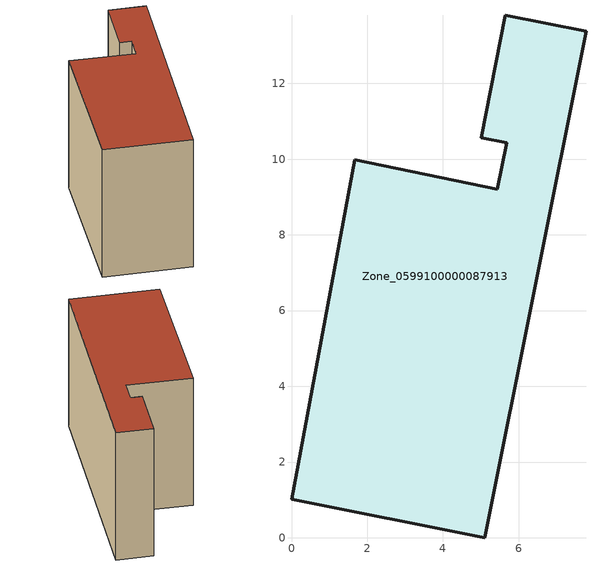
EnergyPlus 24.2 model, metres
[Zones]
Zone_0599100000087913
 floor ground (C_G): 0,1.02 1.67,9.98 5.44,9.2 5.68,10.44 5.01,10.57 5.65,13.8 7.78,13.38 5.1,0 z0
 wall outside (C_F): 1.67,9.98 0,1.02 5.1,0 7.78,13.38 5.65,13.8 5.01,10.57 5.68,10.44 5.44,9.2 1.67,9.98 z0:8.59
 roof outside (C_R): 5.68,10.44 5.44,9.2 1.67,9.98 0,1.02 5.1,0 7.78,13.38 5.65,13.8 5.01,10.57 z8.59
[BUILDING]
Pand.0599100000087913: North Axis=0; Terrain=City; Loads Convergence Tolerance Value=0.04; Temperature Convergence Tolerance Value=0.4; Solar Distribution=FullExterior; Maximum Number of Warmup Days=25; Minimum Number of Warmup Days=1
[Site:Location]
Rotterdam.The.Hague.AP_ZH_NLD Design_Conditions: Latitude=51.96; Longitude=4.45; Time Zone=1; Elevation=-4.5
[SITE:GROUNDTEMPERATURE:BUILDINGSURFACE]
18, 18, 18, 18, 18, 18, 18, 18, 18, 18, 18, 18
[MATERIAL] Thermal Absorptance=0.9; Solar Absorptance=0.7; Visible Absorptance=0.7
Name | Roughness | Thickness | Conductivity | Density | Specific Heat
G.TI.1975-1991 | MediumSmooth | 0.15 | 0.288461 | 540 | 1210
F.TI.1975-1991 | Rough | 0.3 | 0.230769 | 1920 | 840
R.TI.1975-1991 | MediumRough | 0.2 | 0.153846 | 1500 | 1000
[CONSTRUCTION]
C_G: G.TI.1975-1991
C_F: F.TI.1975-1991
C_R: R.TI.1975-1991
[ZONE]
Zone_0599100000087913: Type=1; Multiplier=1; Ceiling Height=Autocalculate; Volume=Autocalculate; Floor Area=autocalculate; Part of Total Floor Area=Yes
[ZONEINFILTRATION:DESIGNFLOWRATE]
Infil_Zone_0599100000087913: Zone or ZoneList or Space or SpaceList=Zone_0599100000087913; Schedule=AlwaysOn; Design Flow Rate Calculation Method=Flow/Area; Flow Rate per Floor Area=0.003; Constant Term Coefficient=1; Temperature Term Coefficient=0; Velocity Term Coefficient=0; Velocity Squared Term Coefficient=0
[HVACTEMPLATE:ZONE:IDEALLOADSAIRSYSTEM]
Zone_0599100000087913: Maximum Heating Supply Air Temperature=50; Minimum Cooling Supply Air Temperature=13; Maximum Heating Supply Air Humidity Ratio=0.0156; Minimum Cooling Supply Air Humidity Ratio=0.0077; Heating Limit=NoLimit; Cooling Limit=NoLimit; Dehumidification Control Type=ConstantSensibleHeatRatio; Cooling Sensible Heat Ratio=0.7; Dehumidification Setpoint=60; Humidification Control Type=None; Humidification Setpoint=30; Outdoor Air Method=None; Outdoor Air Flow Rate per Person=0.00944; Outdoor Air Flow Rate per Zone Floor Area=0; Outdoor Air Flow Rate per Zone=0; Demand Controlled Ventilation Type=None; Outdoor Air Economizer Type=NoEconomizer; Heat Recovery Type=None; Sensible Heat Recovery Effectiveness=0.7; Latent Heat Recovery Effectiveness=0.65
[ZONECONTROL:THERMOSTAT]
ThermostatControl_Zone_0599100000087913: Zone or ZoneList=Zone_0599100000087913; Control Type Schedule=DualSetpointControlType; Control 1=Thermostat_Zone_0599100000087913; Temperature Difference Between Cutout And Setpoint=0
[THERMOSTATSETPOINT:DUALSETPOINT]
Thermostat_Zone_0599100000087913: Heating Setpoint Temperature Schedule=HeatingSetpoint_Zone_0599100000087913; Cooling Setpoint Temperature Schedule=CoolingSetpoint_Zone_0599100000087913
[SCHEDULE:COMPACT]
HeatingSetpoint_Zone_0599100000087913: Through: 12/31, For: AllDays, Until: 24:00, 21
CoolingSetpoint_Zone_0599100000087913: Through: 12/31, For: AllDays, Until: 24:00, 24
DualSetpointControlType: Through: 12/31, For: AllDays, Until: 24:00, 4
AlwaysOn: Through: 12/31, For: AllDays, Until: 24:00, 1
